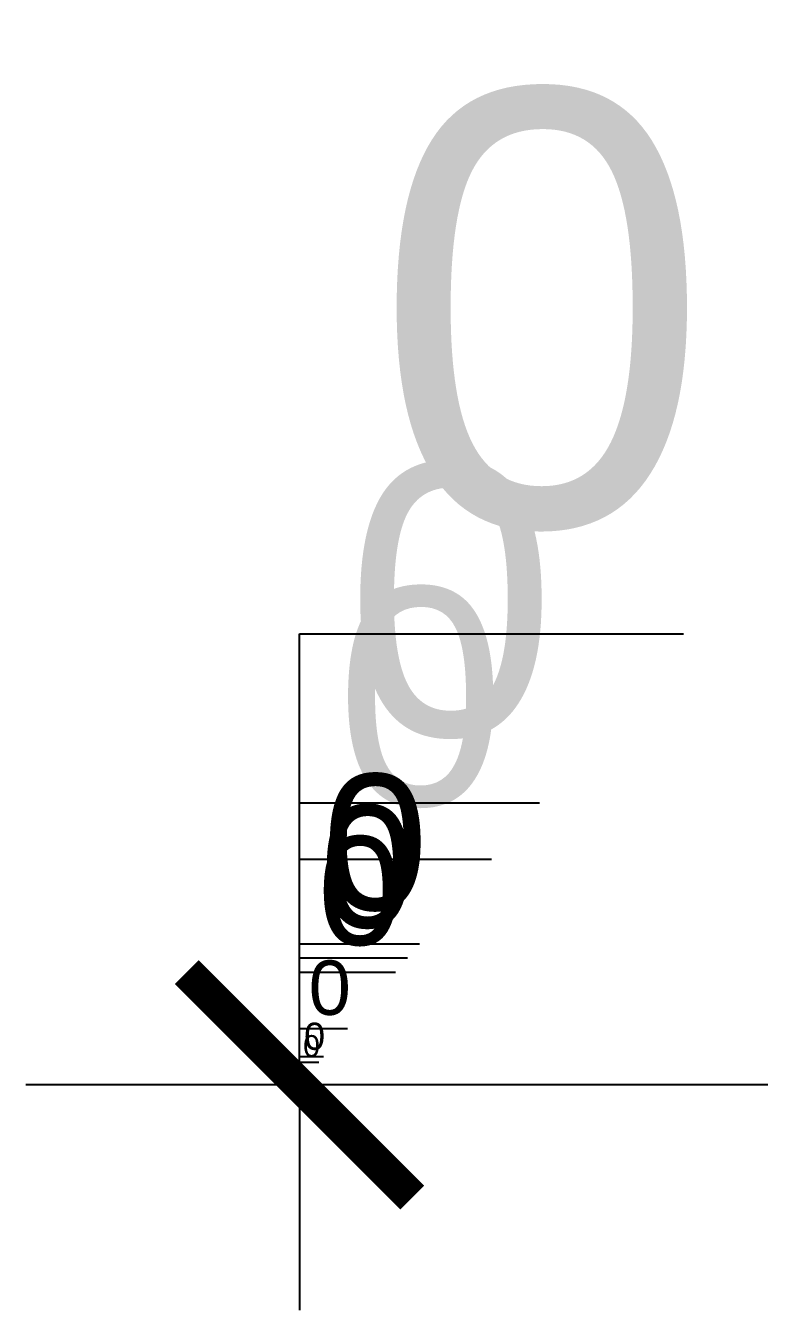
# Model space of a CAD drawing. Header units: millimetres. Extents: x -26398 to 135532, y -376633 to 43268.
# Drawn here: x -74.3 to 0, y -36962.1 to -36834.5 of the extents above; entities that cross this region are included whole.
import ezdxf

# ---------------------------------------------------------------- set-up
doc = ezdxf.new("R2010")
doc.units = ezdxf.units.MM
for name, color, linetype in [('0 @ 0.8', 7, 'Continuous'), ('0 @ 1', 7, 'Continuous'), ('0 @ 10', 7, 'Continuous'), ('0 @ 16', 7, 'Continuous'), ('0 @ 2', 7, 'Continuous'), ('0 @ 4', 7, 'Continuous'), ('0 @ 4.5', 7, 'Continuous'), ('0 @ 5', 7, 'Continuous'), ('0 @ 8', 7, 'Continuous')]:
    doc.layers.add(name, color=color, linetype=linetype)
doc.styles.get("Standard").update_dxf_attribs({"font": 'arial.ttf'})
doc.dimstyles.new('SCALE dimmatbang', dxfattribs={"dimscale": 70, "dimtxt": 2.7, "dimasz": 1.4, "dimexe": 1.7, "dimexo": 0.7, "dimtad": 1, "dimtoh": 1, "dimdec": 1, "dimtxsty": 'Standard', "dimblk": 'ARCHTICK', "dimcen": 2.5, "dimclrd": 1, "dimclre": 256, "dimadec": 0, "dimazin": 0, "dimtfac": 1, "dimtdec": 1, "dimtmove": 0, "dimatfit": 3, "dimfxl": 1, "dimarcsym": 0})

# ---------------------------------------------------------------- blocks, each defined once
blk = doc.blocks.new('_ArchTick')
at = {"color": 0, "linetype": 'ByBlock', "const_width": 0.15}
blk.add_lwpolyline([(-0.5, -0.5), (0.5, 0.5)], dxfattribs=at)
blk = doc.blocks.new('*D5893')
at = {"color": 1, "lineweight": -2, "transparency": 16777216}
for p, q in [((-47.08, -36939.74), (-47.08, -36936.94)), ((-47.08, -36936.94), (-44.7, -36936.94)), ((-47.08, -36939.74), (-47.08, -36941.14))]:
    blk.add_line(p, q, dxfattribs=at)
at = {"lineweight": -2, "transparency": 16777216}
blk.add_line((-0.7, -36939.74), (-48.78, -36939.74), dxfattribs=at)
blk.add_line((-0.7, -36939.74), (-48.78, -36939.74), dxfattribs=at)
at = {"layer": 'DEFPOINTS', "color": 0, "transparency": 16777216}
for p in [(-47.08, -36939.74), (0, -36939.74), (0, -36939.74)]:
    blk.add_point(p, dxfattribs=at)
at = {"color": 1, "lineweight": -2, "transparency": 16777216, "xscale": 1.4, "yscale": 1.4, "zscale": 1.4}
for rotation in [90, 270]:
    blk.add_blockref('_ArchTick', (-47.08, -36939.74), dxfattribs=dict(at, rotation=rotation))
at = {"color": 0, "transparency": 16777216, "insert": (-45.58, -36934.94), "char_height": 2.7, "attachment_point": 5}
blk.add_mtext('0', dxfattribs=at)
blk = doc.blocks.new('*D5894')
at = {"color": 1, "lineweight": -2, "transparency": 16777216}
for p, q in [((-47.08, -36939.74), (-47.08, -36927.14)), ((-47.08, -36927.14), (-36.35, -36927.14)), ((-47.08, -36939.74), (-47.08, -36946.04))]:
    blk.add_line(p, q, dxfattribs=at)
at = {"lineweight": -2, "transparency": 16777216}
blk.add_line((-3.15, -36939.74), (-54.73, -36939.74), dxfattribs=at)
blk.add_line((-3.15, -36939.74), (-54.73, -36939.74), dxfattribs=at)
at = {"layer": 'DEFPOINTS', "color": 0, "transparency": 16777216}
for p in [(-47.08, -36939.74), (0, -36939.74), (0, -36939.74)]:
    blk.add_point(p, dxfattribs=at)
at = {"color": 1, "lineweight": -2, "transparency": 16777216, "xscale": 6.3, "yscale": 6.3, "zscale": 6.3}
for rotation in [90, 270]:
    blk.add_blockref('_ArchTick', (-47.08, -36939.74), dxfattribs=dict(at, rotation=rotation))
at = {"color": 0, "transparency": 16777216, "insert": (-40.31, -36918.13), "char_height": 12.15, "attachment_point": 5}
blk.add_mtext('0', dxfattribs=at)
blk = doc.blocks.new('*D5895')
at = {"color": 1, "lineweight": -2, "transparency": 16777216}
for p, q in [((-47.08, -36939.74), (-47.08, -36911.74)), ((-47.08, -36911.74), (-23.22, -36911.74)), ((-47.08, -36939.74), (-47.08, -36953.74))]:
    blk.add_line(p, q, dxfattribs=at)
at = {"lineweight": -2, "transparency": 16777216}
blk.add_line((-7, -36939.74), (-64.08, -36939.74), dxfattribs=at)
blk.add_line((-7, -36939.74), (-64.08, -36939.74), dxfattribs=at)
at = {"layer": 'DEFPOINTS', "color": 0, "transparency": 16777216}
for p in [(-47.08, -36939.74), (0, -36939.74), (0, -36939.74)]:
    blk.add_point(p, dxfattribs=at)
at = {"color": 1, "lineweight": -2, "transparency": 16777216, "xscale": 14, "yscale": 14, "zscale": 14}
for rotation in [90, 270]:
    blk.add_blockref('_ArchTick', (-47.08, -36939.74), dxfattribs=dict(at, rotation=rotation))
at = {"color": 0, "transparency": 16777216, "insert": (-32.03, -36891.71), "char_height": 27, "attachment_point": 5}
blk.add_mtext('0', dxfattribs=at)
blk = doc.blocks.new('*D5896')
at = {"color": 1, "lineweight": -2, "transparency": 16777216}
for p, q in [((-47.08, -36939.74), (-47.08, -36917.34)), ((-47.08, -36917.34), (-28, -36917.34)), ((-47.08, -36939.74), (-47.08, -36950.94))]:
    blk.add_line(p, q, dxfattribs=at)
at = {"lineweight": -2, "transparency": 16777216}
blk.add_line((-5.6, -36939.74), (-60.68, -36939.74), dxfattribs=at)
blk.add_line((-5.6, -36939.74), (-60.68, -36939.74), dxfattribs=at)
at = {"layer": 'DEFPOINTS', "color": 0, "transparency": 16777216}
for p in [(-47.08, -36939.74), (0, -36939.74), (0, -36939.74)]:
    blk.add_point(p, dxfattribs=at)
at = {"color": 1, "lineweight": -2, "transparency": 16777216, "xscale": 11.2, "yscale": 11.2, "zscale": 11.2}
for rotation in [90, 270]:
    blk.add_blockref('_ArchTick', (-47.08, -36939.74), dxfattribs=dict(at, rotation=rotation))
at = {"color": 0, "transparency": 16777216, "insert": (-35.04, -36901.31), "char_height": 21.6, "attachment_point": 5}
blk.add_mtext('0', dxfattribs=at)
blk = doc.blocks.new('*D5897')
at = {"color": 1, "lineweight": -2, "transparency": 16777216}
for p, q in [((-47.08, -36939.74), (-47.08, -36928.54)), ((-47.08, -36928.54), (-37.54, -36928.54)), ((-47.08, -36939.74), (-47.08, -36945.34))]:
    blk.add_line(p, q, dxfattribs=at)
at = {"lineweight": -2, "transparency": 16777216}
blk.add_line((-2.8, -36939.74), (-53.88, -36939.74), dxfattribs=at)
blk.add_line((-2.8, -36939.74), (-53.88, -36939.74), dxfattribs=at)
at = {"layer": 'DEFPOINTS', "color": 0, "transparency": 16777216}
for p in [(-47.08, -36939.74), (0, -36939.74), (0, -36939.74)]:
    blk.add_point(p, dxfattribs=at)
at = {"color": 1, "lineweight": -2, "transparency": 16777216, "xscale": 5.6, "yscale": 5.6, "zscale": 5.6}
for rotation in [90, 270]:
    blk.add_blockref('_ArchTick', (-47.08, -36939.74), dxfattribs=dict(at, rotation=rotation))
at = {"color": 0, "transparency": 16777216, "insert": (-41.06, -36920.53), "char_height": 10.8, "attachment_point": 5}
blk.add_mtext('0', dxfattribs=at)
blk = doc.blocks.new('*D5898')
at = {"color": 1, "lineweight": -2, "transparency": 16777216}
for p, q in [((-47.08, -36939.74), (-47.08, -36934.14)), ((-47.08, -36934.14), (-42.31, -36934.14)), ((-47.08, -36939.74), (-47.08, -36942.54))]:
    blk.add_line(p, q, dxfattribs=at)
at = {"lineweight": -2, "transparency": 16777216}
blk.add_line((-1.4, -36939.74), (-50.48, -36939.74), dxfattribs=at)
blk.add_line((-1.4, -36939.74), (-50.48, -36939.74), dxfattribs=at)
at = {"layer": 'DEFPOINTS', "color": 0, "transparency": 16777216}
for p in [(-47.08, -36939.74), (0, -36939.74), (0, -36939.74)]:
    blk.add_point(p, dxfattribs=at)
at = {"color": 1, "lineweight": -2, "transparency": 16777216, "xscale": 2.8, "yscale": 2.8, "zscale": 2.8}
for rotation in [90, 270]:
    blk.add_blockref('_ArchTick', (-47.08, -36939.74), dxfattribs=dict(at, rotation=rotation))
at = {"color": 0, "transparency": 16777216, "insert": (-44.07, -36930.13), "char_height": 5.4, "attachment_point": 5}
blk.add_mtext('0', dxfattribs=at)
blk = doc.blocks.new('*D5899')
at = {"color": 1, "lineweight": -2, "transparency": 16777216}
for p, q in [((-47.08, -36939.74), (-47.08, -36925.74)), ((-47.08, -36925.74), (-35.15, -36925.74)), ((-47.08, -36939.74), (-47.08, -36946.74))]:
    blk.add_line(p, q, dxfattribs=at)
at = {"lineweight": -2, "transparency": 16777216}
blk.add_line((-3.5, -36939.74), (-55.58, -36939.74), dxfattribs=at)
blk.add_line((-3.5, -36939.74), (-55.58, -36939.74), dxfattribs=at)
at = {"layer": 'DEFPOINTS', "color": 0, "transparency": 16777216}
for p in [(-47.08, -36939.74), (0, -36939.74), (0, -36939.74)]:
    blk.add_point(p, dxfattribs=at)
at = {"color": 1, "lineweight": -2, "transparency": 16777216, "xscale": 7, "yscale": 7, "zscale": 7}
for rotation in [90, 270]:
    blk.add_blockref('_ArchTick', (-47.08, -36939.74), dxfattribs=dict(at, rotation=rotation))
at = {"color": 0, "transparency": 16777216, "insert": (-39.55, -36915.72), "char_height": 13.5, "attachment_point": 5}
blk.add_mtext('0', dxfattribs=at)
blk = doc.blocks.new('*D5900')
at = {"color": 1, "lineweight": -2, "transparency": 16777216}
for p, q in [((-47.08, -36939.74), (-47.08, -36894.94)), ((-47.08, -36894.94), (-8.91, -36894.94)), ((-47.08, -36939.74), (-47.08, -36962.14))]:
    blk.add_line(p, q, dxfattribs=at)
at = {"lineweight": -2, "transparency": 16777216}
blk.add_line((-11.2, -36939.74), (-74.28, -36939.74), dxfattribs=at)
blk.add_line((-11.2, -36939.74), (-74.28, -36939.74), dxfattribs=at)
at = {"layer": 'DEFPOINTS', "color": 0, "transparency": 16777216}
for p in [(-47.08, -36939.74), (0, -36939.74), (0, -36939.74)]:
    blk.add_point(p, dxfattribs=at)
at = {"color": 1, "lineweight": -2, "transparency": 16777216, "xscale": 22.4, "yscale": 22.4, "zscale": 22.4}
for rotation in [90, 270]:
    blk.add_blockref('_ArchTick', (-47.08, -36939.74), dxfattribs=dict(at, rotation=rotation))
at = {"color": 0, "transparency": 16777216, "insert": (-23, -36862.88), "char_height": 43.2, "attachment_point": 5}
blk.add_mtext('0', dxfattribs=at)
blk = doc.blocks.new('*D5901')
at = {"color": 1, "lineweight": -2, "transparency": 16777216}
for p, q in [((-47.08, -36939.74), (-47.08, -36937.5)), ((-47.08, -36937.5), (-45.17, -36937.5)), ((-47.08, -36939.74), (-47.08, -36940.86))]:
    blk.add_line(p, q, dxfattribs=at)
at = {"lineweight": -2, "transparency": 16777216}
blk.add_line((-0.56, -36939.74), (-48.44, -36939.74), dxfattribs=at)
blk.add_line((-0.56, -36939.74), (-48.44, -36939.74), dxfattribs=at)
at = {"layer": 'DEFPOINTS', "color": 0, "transparency": 16777216}
for p in [(-47.08, -36939.74), (0, -36939.74), (0, -36939.74)]:
    blk.add_point(p, dxfattribs=at)
at = {"color": 1, "lineweight": -2, "transparency": 16777216, "xscale": 1.12, "yscale": 1.12, "zscale": 1.12}
for rotation in [90, 270]:
    blk.add_blockref('_ArchTick', (-47.08, -36939.74), dxfattribs=dict(at, rotation=rotation))
at = {"color": 0, "transparency": 16777216, "insert": (-45.88, -36935.9), "char_height": 2.16, "attachment_point": 5}
blk.add_mtext('0', dxfattribs=at)
blk = doc.blocks.new('*U8884')
at = {"layer": '0 @ 0.8'}
dim = blk.add_linear_dim(base=(-47.08089032, -36939.74122424), p1=(0, -36939.74122424), p2=(0, -36939.74122424), angle=90, dimstyle='SCALE dimmatbang', override={"dimscale": 0.8, "dimtix": 0, "dimtofl": 1, "dimtmove": 0, "dimatfit": 3}, dxfattribs=at)
dim.commit()
dim.dimension.update_dxf_attribs({"geometry": '*D5901', "text_midpoint": (-45.87660656, -36935.89838659)})
at = {"layer": '0 @ 1'}
dim = blk.add_linear_dim(base=(-47.08089032, -36939.74122424), p1=(0, -36939.74122424), p2=(0, -36939.74122424), angle=90, dimstyle='SCALE dimmatbang', override={"dimscale": 1, "dimtix": 0, "dimtofl": 1, "dimtmove": 0, "dimatfit": 3}, dxfattribs=at)
dim.commit()
dim.dimension.update_dxf_attribs({"geometry": '*D5893', "text_midpoint": (-45.57553561, -36934.93767718)})
at = {"layer": '0 @ 10'}
dim = blk.add_linear_dim(base=(-47.08089032, -36939.74122424), p1=(0, -36939.74122424), p2=(0, -36939.74122424), angle=90, dimstyle='SCALE dimmatbang', override={"dimscale": 10, "dimtix": 0, "dimtofl": 1, "dimtmove": 0, "dimatfit": 3}, dxfattribs=at)
dim.commit()
dim.dimension.update_dxf_attribs({"geometry": '*D5895', "text_midpoint": (-32.02734325, -36891.70575357)})
at = {"layer": '0 @ 16'}
dim = blk.add_linear_dim(base=(-47.08089032, -36939.74122424), p1=(0, -36939.74122424), p2=(0, -36939.74122424), angle=90, dimstyle='SCALE dimmatbang', override={"dimscale": 16, "dimtix": 0, "dimtofl": 1, "dimtmove": 0, "dimatfit": 3}, dxfattribs=at)
dim.commit()
dim.dimension.update_dxf_attribs({"geometry": '*D5900', "text_midpoint": (-22.99521501, -36862.88447117)})
at = {"layer": '0 @ 2'}
dim = blk.add_linear_dim(base=(-47.08089032, -36939.74122424), p1=(0, -36939.74122424), p2=(0, -36939.74122424), angle=90, dimstyle='SCALE dimmatbang', override={"dimscale": 2, "dimtix": 0, "dimtofl": 1, "dimtmove": 0, "dimatfit": 3}, dxfattribs=at)
dim.commit()
dim.dimension.update_dxf_attribs({"geometry": '*D5898', "text_midpoint": (-44.07018091, -36930.13413011)})
at = {"layer": '0 @ 4'}
dim = blk.add_linear_dim(base=(-47.08089032, -36939.74122424), p1=(0, -36939.74122424), p2=(0, -36939.74122424), angle=90, dimstyle='SCALE dimmatbang', override={"dimscale": 4, "dimtix": 0, "dimtofl": 1, "dimtmove": 0, "dimatfit": 3}, dxfattribs=at)
dim.commit()
dim.dimension.update_dxf_attribs({"geometry": '*D5897', "text_midpoint": (-41.05947149, -36920.52703598)})
at = {"layer": '0 @ 4.5'}
dim = blk.add_linear_dim(base=(-47.08089032, -36939.74122424), p1=(0, -36939.74122424), p2=(0, -36939.74122424), angle=90, dimstyle='SCALE dimmatbang', override={"dimscale": 4.5, "dimtix": 0, "dimtofl": 1, "dimtmove": 0, "dimatfit": 3}, dxfattribs=at)
dim.commit()
dim.dimension.update_dxf_attribs({"geometry": '*D5894', "text_midpoint": (-40.30679414, -36918.12526244)})
at = {"layer": '0 @ 5'}
dim = blk.add_linear_dim(base=(-47.08089032, -36939.74122424), p1=(0, -36939.74122424), p2=(0, -36939.74122424), angle=90, dimstyle='SCALE dimmatbang', override={"dimscale": 5, "dimtix": 0, "dimtofl": 1, "dimtmove": 0, "dimatfit": 3}, dxfattribs=at)
dim.commit()
dim.dimension.update_dxf_attribs({"geometry": '*D5899', "text_midpoint": (-39.55411679, -36915.72348891)})
at = {"layer": '0 @ 8'}
dim = blk.add_linear_dim(base=(-47.08089032, -36939.74122424), p1=(0, -36939.74122424), p2=(0, -36939.74122424), angle=90, dimstyle='SCALE dimmatbang', override={"dimscale": 8, "dimtix": 0, "dimtofl": 1, "dimtmove": 0, "dimatfit": 3}, dxfattribs=at)
dim.commit()
dim.dimension.update_dxf_attribs({"geometry": '*D5896', "text_midpoint": (-35.03805267, -36901.31284771)})

msp = doc.modelspace()

# ---------------------------------------------------------------- block references
msp.add_blockref('*U8884', (0, 0))

doc.saveas('drawing.dxf')
